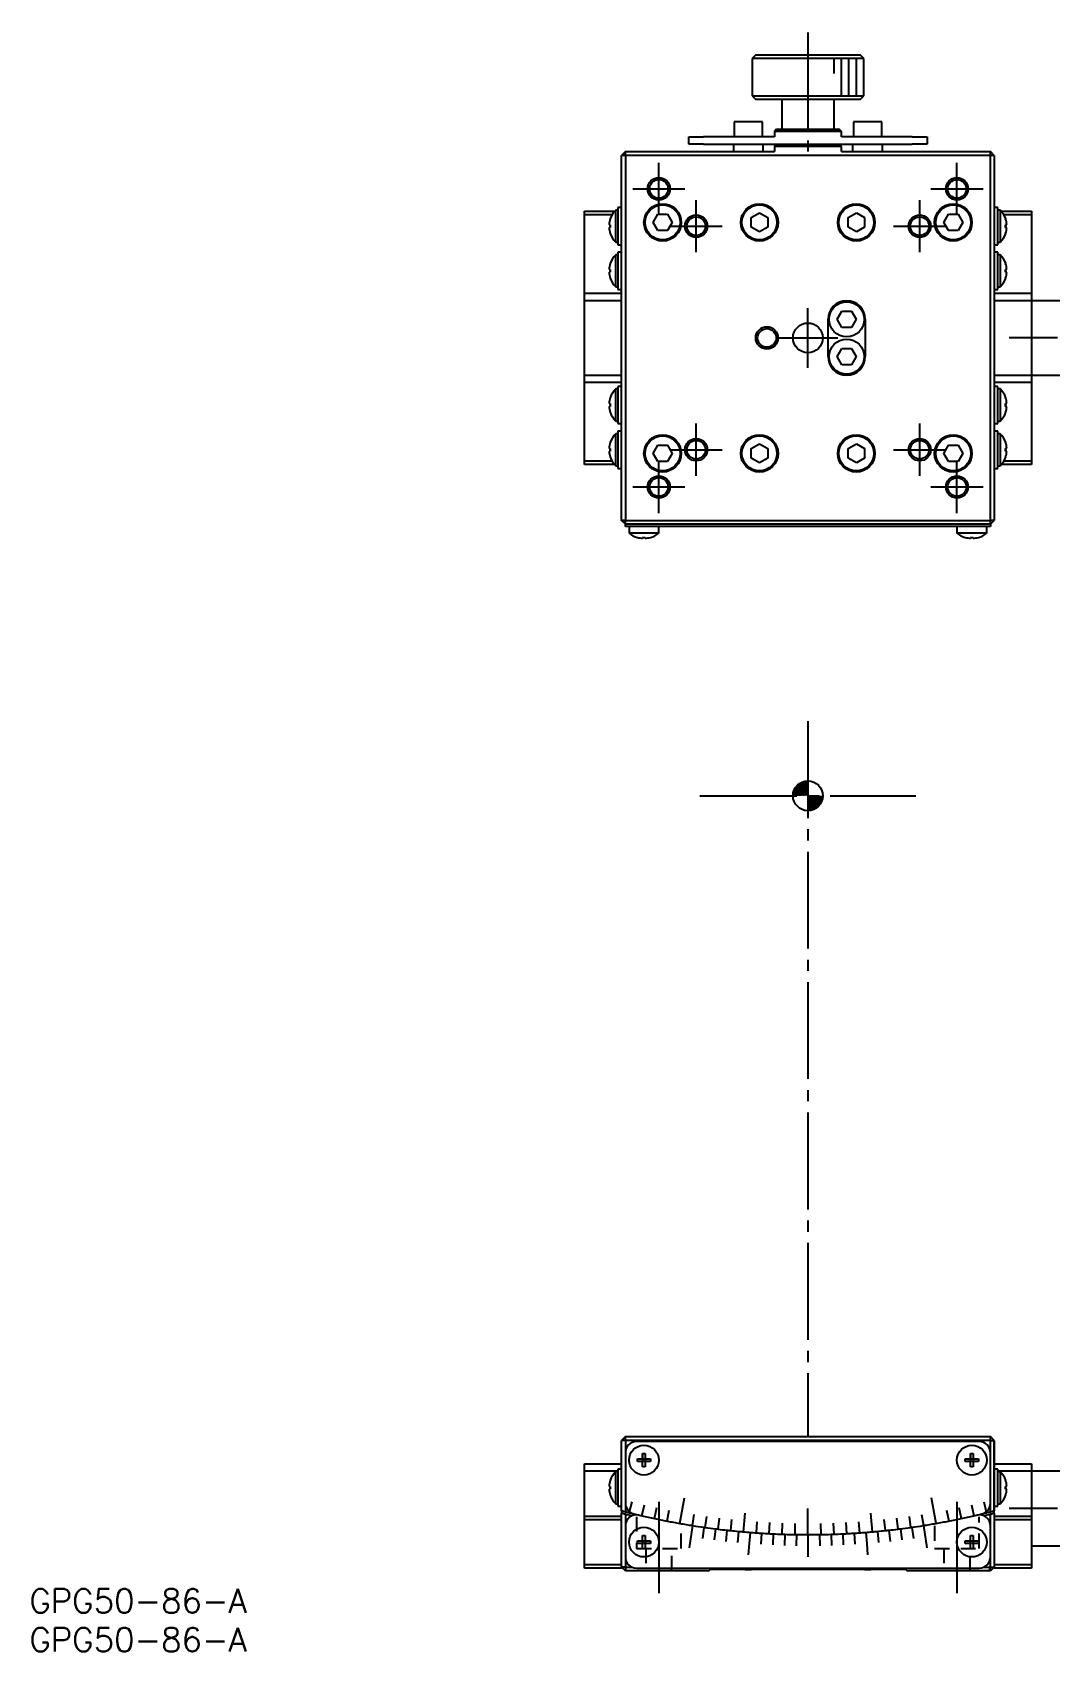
# Model space of a CAD drawing. Extents: x 1 to 244, y 65 to 282.
# Drawn here: x 1 to 137.5, y 64.5 to 281.8 of the extents above; entities that cross this region are included whole.
import ezdxf

# ---------------------------------------------------------------- set-up
doc = ezdxf.new("R2010")
doc.units = 0
doc.header["$MEASUREMENT"] = 0
doc.linetypes.add('CENTER', pattern=[17.5, 13, -1.5, 1.5, -1.5])
doc.linetypes.add('DASHED', pattern=[3.5, 2, -1.5])
doc.layers.get('0').update_dxf_attribs({"linetype": 'CONTINUOUS'})
doc.layers.add('CENTER', color=1, linetype='CENTER')
doc.styles.get("Standard").update_dxf_attribs({"font": 'txt.shx', "bigfont": '@extfont2.shx'})

msp = doc.modelspace()

# ---------------------------------------------------------------- linework, layer by layer
at = {"color": 7, "linetype": 'Continuous'}
for p, q in [((98.03, 278.81), (97.53, 278.31)), ((112.53, 278.31), (97.53, 278.31)), ((97.53, 278.31), (97.53, 273.31)), ((98.03, 278.81), (112.03, 278.81)), ((98.03, 278.81), (112.03, 278.81)), ((112.53, 278.31), (112.03, 278.81)), ((112.53, 273.31), (112.53, 278.31)), ((97.53, 273.31), (112.53, 273.31)), ((97.53, 273.31), (98.03, 272.81)), ((112.03, 272.81), (98.03, 272.81)), ((101.53, 272.81), (101.53, 268.81)), ((108.53, 268.81), (108.53, 272.81)), ((112.03, 272.81), (112.53, 273.31)), ((98.93, 269.81), (95.13, 269.81)), ((95.13, 269.81), (95.13, 267.81)), ((98.93, 267.81), (98.93, 269.81)), ((114.93, 269.81), (111.13, 269.81)), ((111.13, 269.81), (111.13, 267.81)), ((114.93, 267.81), (114.93, 269.81)), ((89.03, 266.81), (89.03, 267.81)), ((89.03, 267.81), (91.03, 267.81)), ((100.53, 267.81), (91.03, 267.81)), ((100.83, 268.81), (100.53, 268.51)), ((109.53, 268.51), (100.53, 268.51)), ((100.53, 268.51), (100.53, 267.81)), ((100.83, 268.81), (109.23, 268.81)), ((100.83, 268.81), (101.53, 268.81)), ((108.53, 268.81), (109.23, 268.81)), ((109.53, 268.51), (109.23, 268.81)), ((109.53, 267.81), (109.53, 268.51)), ((119.03, 267.81), (109.53, 267.81)), ((119.03, 267.81), (121.03, 267.81)), ((121.03, 267.81), (121.03, 266.81)), ((80.53, 265.81), (80.03, 265.31)), ((80.53, 265.31), (80.03, 265.31)), ((80.03, 216.31), (80.03, 265.31)), ((80.53, 265.31), (80.53, 265.81)), ((80.53, 265.81), (87.03, 265.81)), ((129.53, 265.31), (80.53, 265.31)), ((80.53, 265.31), (80.53, 216.31)), ((87.03, 265.81), (100.03, 265.81)), ((91.03, 266.81), (89.03, 266.81)), ((91.03, 266.81), (119.03, 266.81)), ((95.03, 266.81), (95.03, 265.81)), ((99.03, 265.81), (99.03, 266.81)), ((100.03, 265.81), (100.53, 265.81)), ((100.83, 266.81), (100.53, 266.51)), ((109.53, 266.51), (100.53, 266.51)), ((100.53, 266.51), (100.53, 265.81)), ((109.53, 266.51), (109.23, 266.81)), ((109.53, 265.81), (109.53, 266.51)), ((109.53, 265.81), (113.03, 265.81)), ((111.03, 266.81), (111.03, 265.81)), ((113.03, 265.81), (126.03, 265.81)), ((115.03, 265.81), (115.03, 266.81)), ((121.03, 266.81), (119.03, 266.81)), ((126.03, 265.81), (129.53, 265.81)), ((129.53, 265.31), (129.53, 265.81)), ((130.03, 265.31), (129.53, 265.81)), ((129.53, 216.31), (129.53, 265.31)), ((130.03, 265.31), (129.53, 265.31)), ((130.03, 265.31), (130.03, 216.31)), ((75.03, 257.81), (79.1, 257.81)), ((75.03, 257.31), (75.03, 257.81)), ((78.73, 257.31), (75.03, 257.31)), ((75.03, 246.81), (75.03, 257.31)), ((78.5, 256.79), (78.5, 256.79)), ((79.24, 255.81), (79.24, 257.96)), ((79.53, 257.96), (79.24, 257.96)), ((79.53, 258.31), (79.53, 257.08)), ((80.03, 258.31), (79.53, 258.31)), ((79.53, 257.08), (79.53, 255.81)), ((84.26, 256.31), (84.9, 257.41)), ((84.9, 257.41), (86.17, 257.41)), ((86.17, 257.41), (86.8, 256.31)), ((97.43, 256.95), (98.53, 257.58)), ((97.43, 255.68), (97.43, 256.95)), ((98.53, 257.58), (99.63, 256.95)), ((99.63, 256.95), (99.63, 255.68)), ((110.43, 256.95), (111.53, 257.58)), ((110.43, 255.68), (110.43, 256.95)), ((111.53, 257.58), (112.63, 256.95)), ((112.63, 256.95), (112.63, 255.68)), ((123.26, 256.31), (123.9, 257.41)), ((123.9, 257.41), (125.17, 257.41)), ((125.17, 257.41), (125.8, 256.31)), ((130.53, 258.31), (130.03, 258.31)), ((130.53, 257.08), (130.53, 258.31)), ((130.53, 257.96), (130.53, 258.31)), ((130.82, 257.96), (130.53, 257.96)), ((130.53, 256.95), (130.53, 257.08)), ((130.53, 256.88), (130.53, 256.95)), ((130.53, 255.81), (130.53, 256.88)), ((130.82, 257.96), (130.82, 253.66)), ((130.97, 257.81), (135.03, 257.81)), ((135.03, 257.31), (131.33, 257.31)), ((131.56, 256.79), (131.57, 256.79)), ((131.56, 256.79), (131.57, 256.79)), ((135.03, 257.81), (135.03, 257.31)), ((135.03, 257.31), (135.03, 246.81)), ((78.34, 255.99), (78.5, 255.99)), ((78.5, 255.63), (78.34, 255.63)), ((78.5, 255.99), (78.5, 255.63)), ((78.5, 254.84), (78.5, 254.84)), ((79.24, 253.66), (79.24, 255.81)), ((79.53, 255.81), (79.53, 254.55)), ((79.53, 254.55), (79.53, 253.31)), ((84.9, 255.21), (84.26, 256.31)), ((86.17, 255.21), (84.9, 255.21)), ((86.8, 256.31), (86.17, 255.21)), ((98.53, 255.04), (97.43, 255.68)), ((99.63, 255.68), (98.53, 255.04)), ((111.53, 255.04), (110.43, 255.68)), ((112.63, 255.68), (111.53, 255.04)), ((123.9, 255.21), (123.26, 256.31)), ((125.17, 255.21), (123.9, 255.21)), ((125.8, 256.31), (125.17, 255.21)), ((130.53, 254.55), (130.53, 255.81)), ((130.53, 253.31), (130.53, 254.55)), ((131.56, 255.99), (131.72, 255.99)), ((131.56, 255.63), (131.56, 255.99)), ((131.72, 255.63), (131.56, 255.63)), ((131.57, 254.84), (131.56, 254.84)), ((131.57, 254.84), (131.56, 254.84)), ((79.24, 253.66), (79.53, 253.66)), ((79.53, 253.31), (80.03, 253.31)), ((79.53, 252.31), (79.53, 251.08)), ((80.03, 252.31), (79.53, 252.31)), ((130.03, 253.31), (130.53, 253.31)), ((130.53, 252.31), (130.03, 252.31)), ((130.53, 253.66), (130.82, 253.66)), ((130.53, 253.31), (130.53, 253.65)), ((130.53, 251.96), (130.53, 252.31)), ((130.53, 251.08), (130.53, 252.31)), ((78.34, 249.99), (78.5, 249.99)), ((78.5, 250.79), (78.5, 250.79)), ((78.5, 249.99), (78.5, 249.63)), ((79.24, 249.81), (79.24, 251.96)), ((79.53, 251.96), (79.24, 251.96)), ((79.53, 251.08), (79.53, 249.81)), ((130.82, 251.96), (130.53, 251.96)), ((130.53, 250.95), (130.53, 251.08)), ((130.53, 250.88), (130.53, 250.95)), ((130.53, 249.81), (130.53, 250.88)), ((130.82, 251.96), (130.82, 247.66)), ((131.56, 250.79), (131.57, 250.79)), ((131.56, 250.79), (131.57, 250.79)), ((131.56, 249.99), (131.72, 249.99)), ((131.56, 249.63), (131.56, 249.99)), ((78.5, 249.63), (78.34, 249.63)), ((78.5, 248.84), (78.5, 248.84)), ((79.24, 247.66), (79.24, 249.81)), ((79.53, 249.81), (79.53, 248.55)), ((79.53, 248.55), (79.53, 247.31)), ((130.53, 248.55), (130.53, 249.81)), ((130.53, 247.31), (130.53, 248.55)), ((131.72, 249.63), (131.56, 249.63)), ((131.57, 248.84), (131.56, 248.84)), ((131.57, 248.84), (131.56, 248.84)), ((75.03, 246.81), (80.03, 246.81)), ((75.03, 245.81), (75.03, 246.81)), ((80.03, 245.81), (75.03, 245.81)), ((75.03, 235.81), (75.03, 245.81)), ((79.24, 247.66), (79.53, 247.66)), ((79.53, 247.31), (80.03, 247.31)), ((130.03, 247.31), (130.53, 247.31)), ((130.03, 246.81), (135.03, 246.81)), ((135.03, 245.81), (130.03, 245.81)), ((130.53, 247.31), (130.53, 247.66)), ((130.53, 247.66), (130.82, 247.66)), ((135.03, 246.81), (135.03, 245.81)), ((135.03, 245.81), (135.03, 235.81)), ((140.78, 245.81), (135.03, 245.81)), ((108.96, 243.31), (109.6, 244.41)), ((109.6, 244.41), (110.87, 244.41)), ((110.87, 244.41), (111.5, 243.31)), ((107.73, 238.31), (107.73, 243.31)), ((109.6, 242.21), (108.96, 243.31)), ((110.87, 242.21), (109.6, 242.21)), ((111.5, 243.31), (110.87, 242.21)), ((112.73, 243.31), (112.73, 238.31)), ((108.96, 238.31), (109.6, 239.41)), ((109.6, 239.41), (110.87, 239.41)), ((110.87, 239.41), (111.5, 238.31)), ((109.6, 237.21), (108.96, 238.31)), ((110.87, 237.21), (109.6, 237.21)), ((111.5, 238.31), (110.87, 237.21)), ((75.03, 235.81), (80.03, 235.81)), ((75.03, 234.81), (75.03, 235.81)), ((80.03, 234.81), (75.03, 234.81)), ((75.03, 224.31), (75.03, 234.81)), ((130.03, 235.81), (135.03, 235.81)), ((135.03, 234.81), (130.03, 234.81)), ((135.03, 235.81), (135.03, 234.81)), ((135.03, 235.81), (140.78, 235.81)), ((135.03, 234.81), (135.03, 224.31)), ((78.5, 232.79), (78.5, 232.79)), ((79.24, 231.81), (79.24, 233.96)), ((79.53, 233.96), (79.24, 233.96)), ((79.53, 234.31), (79.53, 231.81)), ((80.03, 234.31), (79.53, 234.31)), ((130.53, 234.31), (130.03, 234.31)), ((130.53, 231.81), (130.53, 234.31)), ((130.82, 233.96), (130.53, 233.96)), ((130.82, 233.96), (130.82, 229.66)), ((131.56, 232.79), (131.57, 232.79)), ((78.34, 231.99), (78.5, 231.99)), ((78.5, 231.63), (78.34, 231.63)), ((78.5, 231.99), (78.5, 231.63)), ((78.5, 230.84), (78.5, 230.84)), ((79.24, 229.66), (79.24, 231.81)), ((79.53, 231.81), (79.53, 229.31)), ((130.53, 229.31), (130.53, 231.81)), ((131.56, 231.99), (131.72, 231.99)), ((131.56, 231.63), (131.56, 231.99)), ((131.72, 231.63), (131.56, 231.63)), ((131.57, 230.84), (131.56, 230.84)), ((79.24, 229.66), (79.53, 229.66)), ((79.53, 229.31), (80.03, 229.31)), ((79.53, 228.31), (79.53, 225.81)), ((80.03, 228.31), (79.53, 228.31)), ((130.03, 229.31), (130.53, 229.31)), ((130.53, 228.31), (130.03, 228.31)), ((130.53, 229.66), (130.82, 229.66)), ((130.53, 225.81), (130.53, 228.31)), ((78.34, 225.99), (78.5, 225.99)), ((78.5, 226.79), (78.5, 226.79)), ((78.5, 225.99), (78.5, 225.63)), ((79.24, 225.81), (79.24, 227.96)), ((79.53, 227.96), (79.24, 227.96)), ((84.26, 225.31), (84.9, 226.41)), ((84.9, 226.41), (86.17, 226.41)), ((86.17, 226.41), (86.8, 225.31)), ((97.43, 225.95), (98.53, 226.58)), ((98.53, 226.58), (99.63, 225.95)), ((110.43, 225.95), (111.53, 226.58)), ((111.53, 226.58), (112.63, 225.95)), ((123.26, 225.31), (123.9, 226.41)), ((123.9, 226.41), (125.17, 226.41)), ((125.17, 226.41), (125.8, 225.31)), ((130.82, 227.96), (130.53, 227.96)), ((130.82, 227.96), (130.82, 223.66)), ((131.56, 226.79), (131.57, 226.79)), ((131.56, 225.99), (131.72, 225.99)), ((131.56, 225.63), (131.56, 225.99)), ((75.03, 224.31), (78.73, 224.31)), ((75.03, 223.81), (75.03, 224.31)), ((79.1, 223.81), (75.03, 223.81)), ((78.5, 225.63), (78.34, 225.63)), ((78.5, 224.84), (78.5, 224.84)), ((79.24, 223.66), (79.24, 225.81)), ((79.53, 225.81), (79.53, 223.31)), ((84.9, 224.21), (84.26, 225.31)), ((86.17, 224.21), (84.9, 224.21)), ((86.8, 225.31), (86.17, 224.21)), ((97.43, 224.68), (97.43, 225.95)), ((98.53, 224.04), (97.43, 224.68)), ((99.63, 224.68), (98.53, 224.04)), ((99.63, 225.95), (99.63, 224.68)), ((110.43, 224.68), (110.43, 225.95)), ((111.53, 224.04), (110.43, 224.68)), ((112.63, 224.68), (111.53, 224.04)), ((112.63, 225.95), (112.63, 224.68)), ((123.9, 224.21), (123.26, 225.31)), ((125.17, 224.21), (123.9, 224.21)), ((125.8, 225.31), (125.17, 224.21)), ((130.53, 223.31), (130.53, 225.81)), ((135.03, 223.81), (130.97, 223.81)), ((131.33, 224.31), (135.03, 224.31)), ((131.72, 225.63), (131.56, 225.63)), ((131.57, 224.84), (131.56, 224.84)), ((135.03, 224.31), (135.03, 223.81)), ((79.24, 223.66), (79.53, 223.66)), ((79.53, 223.31), (80.03, 223.31)), ((130.03, 223.31), (130.53, 223.31)), ((130.53, 223.66), (130.82, 223.66)), ((80.53, 215.81), (80.03, 216.31)), ((80.53, 216.31), (80.03, 216.31)), ((80.53, 215.81), (80.53, 216.31)), ((80.53, 216.31), (129.53, 216.31)), ((80.53, 215.51), (80.53, 215.81)), ((80.53, 215.51), (80.53, 215.81)), ((129.53, 215.81), (80.53, 215.81)), ((82.03, 215.51), (80.53, 215.51)), ((81.03, 215.51), (81.03, 214.61)), ((81.03, 215.51), (81.03, 214.61)), ((128.03, 215.51), (82.03, 215.51)), ((85.03, 214.61), (85.03, 215.51)), ((85.03, 214.61), (85.03, 215.51)), ((125.03, 215.51), (125.03, 214.61)), ((125.03, 215.51), (125.03, 214.61)), ((129.53, 215.51), (128.03, 215.51)), ((129.03, 214.61), (129.03, 215.51)), ((129.03, 214.61), (129.03, 215.51)), ((130.03, 216.31), (129.53, 216.31)), ((129.53, 215.81), (129.53, 216.31)), ((129.53, 215.81), (130.03, 216.31)), ((129.53, 215.81), (129.53, 215.51)), ((129.53, 215.81), (129.53, 215.51)), ((85.03, 214.61), (81.03, 214.61)), ((82.14, 214.04), (82.15, 214.04)), ((82.85, 214.04), (83.21, 214.04)), ((82.85, 213.92), (82.85, 214.04)), ((83.21, 214.04), (83.21, 213.92)), ((83.92, 214.04), (83.92, 214.04)), ((129.03, 214.61), (125.03, 214.61)), ((126.14, 214.04), (126.15, 214.04)), ((126.85, 214.04), (127.21, 214.04)), ((126.85, 213.92), (126.85, 214.04)), ((127.21, 214.04), (127.21, 213.92)), ((127.92, 214.04), (127.92, 214.04)), ((80.53, 93.37), (80.03, 92.87)), ((80.53, 92.87), (80.03, 92.87)), ((80.03, 83.43), (80.03, 92.87)), ((80.53, 92.87), (80.53, 93.37)), ((80.53, 93.37), (129.53, 93.37)), ((80.53, 92.87), (80.53, 91.22)), ((129.53, 92.87), (80.53, 92.87)), ((128.03, 92.72), (82.03, 92.72)), ((129.53, 92.87), (129.53, 93.37)), ((130.03, 92.87), (129.53, 93.37)), ((130.03, 92.87), (129.53, 93.37)), ((129.53, 92.87), (130.03, 92.87)), ((129.53, 91.22), (129.53, 92.87)), ((130.03, 92.87), (130.03, 83.43)), ((130.03, 91.2), (130.03, 92.87)), ((130.03, 91.2), (130.03, 91.72)), ((130.03, 91.2), (130.03, 91.72)), ((75.03, 89.72), (80.03, 89.72)), ((75.03, 88.72), (75.03, 89.72)), ((80.53, 91.22), (80.53, 84.47)), ((82.15, 90.4), (82.85, 90.4)), ((82.15, 90.04), (82.15, 90.4)), ((82.85, 90.04), (82.15, 90.04)), ((82.85, 91.1), (83.21, 91.1)), ((82.85, 90.4), (82.85, 91.1)), ((82.85, 91.1), (82.85, 90.4)), ((82.86, 90.39), (82.85, 90.4)), ((82.86, 90.05), (82.85, 90.04)), ((82.85, 89.33), (82.85, 90.04)), ((82.85, 89.33), (82.85, 90.04)), ((83.21, 89.33), (82.85, 89.33)), ((82.86, 90.39), (83.2, 90.39)), ((82.86, 90.05), (82.86, 90.39)), ((83.2, 90.05), (82.86, 90.05)), ((83.2, 90.39), (83.21, 90.4)), ((83.2, 90.39), (83.2, 90.05)), ((83.2, 90.05), (83.21, 90.04)), ((83.21, 91.1), (83.21, 90.4)), ((83.21, 90.4), (83.92, 90.4)), ((83.21, 90.04), (83.21, 89.33)), ((83.92, 90.04), (83.21, 90.04)), ((83.92, 90.4), (83.92, 90.04)), ((126.15, 90.4), (126.85, 90.4)), ((126.15, 90.04), (126.15, 90.4)), ((126.85, 90.04), (126.15, 90.04)), ((126.85, 91.1), (127.21, 91.1)), ((126.85, 90.4), (126.85, 91.1)), ((126.85, 91.1), (126.85, 90.4)), ((126.86, 90.39), (126.85, 90.4)), ((126.86, 90.05), (126.85, 90.04)), ((126.85, 89.33), (126.85, 90.04)), ((126.85, 89.33), (126.85, 90.04)), ((127.21, 89.33), (126.85, 89.33)), ((126.86, 90.39), (127.2, 90.39)), ((126.86, 90.05), (126.86, 90.39)), ((127.2, 90.05), (126.86, 90.05)), ((127.2, 90.39), (127.21, 90.4)), ((127.2, 90.39), (127.2, 90.05)), ((127.2, 90.05), (127.21, 90.04)), ((127.21, 91.1), (127.21, 90.4)), ((127.21, 90.4), (127.92, 90.4)), ((127.21, 90.04), (127.21, 89.33)), ((127.92, 90.04), (127.21, 90.04)), ((127.92, 90.4), (127.92, 90.04)), ((129.53, 84.47), (129.53, 91.22)), ((129.53, 84.47), (129.53, 91.22)), ((130.03, 89.72), (130.03, 91.2)), ((130.03, 89.72), (130.03, 91.2)), ((130.03, 89.64), (130.03, 91.2)), ((130.03, 89.72), (135.03, 89.72)), ((130.03, 83.43), (130.03, 89.64)), ((135.03, 89.72), (135.03, 88.72)), ((75.03, 82.72), (75.03, 88.72)), ((79.53, 88.72), (75.03, 88.72)), ((78.5, 87.49), (78.5, 87.49)), ((79.24, 84.37), (79.24, 88.67)), ((79.53, 88.67), (79.24, 88.67)), ((79.53, 89.02), (79.53, 84.02)), ((80.03, 89.02), (79.53, 89.02)), ((130.53, 89.02), (130.03, 89.02)), ((130.53, 84.02), (130.53, 89.02)), ((135.03, 88.72), (130.53, 88.72)), ((130.82, 88.67), (130.53, 88.67)), ((130.82, 88.67), (130.82, 84.37)), ((131.56, 87.49), (131.57, 87.49)), ((135.03, 88.72), (135.03, 82.72)), ((140.78, 88.72), (135.03, 88.72)), ((78.34, 86.7), (78.5, 86.7)), ((78.5, 86.34), (78.34, 86.34)), ((78.5, 86.7), (78.5, 86.34)), ((78.5, 85.54), (78.5, 85.54)), ((131.56, 86.7), (131.72, 86.7)), ((131.56, 86.34), (131.56, 86.7)), ((131.72, 86.34), (131.56, 86.34)), ((131.57, 85.54), (131.56, 85.54)), ((75.03, 82.72), (80.03, 82.72)), ((75.03, 82.22), (75.03, 82.72)), ((79.24, 84.37), (79.53, 84.37)), ((79.53, 84.02), (80.03, 84.02)), ((80.03, 83.43), (80.03, 83.12)), ((80.03, 75.87), (80.03, 83.12)), ((80.53, 84.47), (80.53, 83.3)), ((80.53, 82.99), (80.53, 81.38)), ((129.53, 83.3), (129.53, 84.47)), ((129.53, 81.38), (129.53, 82.99)), ((130.03, 84.02), (130.53, 84.02)), ((130.03, 83.12), (130.03, 83.43)), ((130.03, 83.12), (130.03, 75.87)), ((130.03, 82.72), (135.03, 82.72)), ((130.53, 84.37), (130.82, 84.37)), ((135.03, 82.72), (135.03, 82.22)), ((80.03, 82.22), (75.03, 82.22)), ((75.03, 76.22), (75.03, 82.22)), ((80.53, 81.38), (80.53, 77.22)), ((129.53, 77.22), (129.53, 81.38)), ((135.03, 82.22), (130.03, 82.22)), ((135.03, 82.22), (135.03, 76.22)), ((82.15, 79.4), (82.85, 79.4)), ((82.15, 79.04), (82.15, 79.4)), ((82.85, 79.04), (82.15, 79.04)), ((82.85, 80.1), (83.21, 80.1)), ((82.85, 79.4), (82.85, 80.1)), ((82.86, 79.39), (82.85, 79.4)), ((82.86, 79.05), (82.85, 79.04)), ((82.85, 78.33), (82.85, 79.04)), ((83.21, 78.33), (82.85, 78.33)), ((82.86, 79.39), (83.2, 79.39)), ((82.86, 79.05), (82.86, 79.39)), ((83.2, 79.05), (82.86, 79.05)), ((83.2, 79.39), (83.21, 79.4)), ((83.2, 79.39), (83.2, 79.05)), ((83.2, 79.05), (83.21, 79.04)), ((83.21, 80.1), (83.21, 79.4)), ((83.21, 79.4), (83.92, 79.4)), ((83.21, 79.04), (83.21, 78.33)), ((83.92, 79.04), (83.21, 79.04)), ((83.92, 79.4), (83.92, 79.04)), ((126.15, 79.4), (126.85, 79.4)), ((126.15, 79.04), (126.15, 79.4)), ((126.85, 79.04), (126.15, 79.04)), ((126.85, 80.1), (127.21, 80.1)), ((126.85, 79.4), (126.85, 80.1)), ((126.86, 79.39), (126.85, 79.4)), ((126.86, 79.05), (126.85, 79.04)), ((126.85, 78.33), (126.85, 79.04)), ((127.21, 78.33), (126.85, 78.33)), ((126.86, 79.05), (126.86, 79.39)), ((126.86, 79.39), (127.2, 79.39)), ((127.2, 79.05), (126.86, 79.05)), ((127.2, 79.39), (127.21, 79.4)), ((127.2, 79.39), (127.2, 79.05)), ((127.2, 79.05), (127.21, 79.04)), ((127.21, 80.1), (127.21, 79.4)), ((127.21, 79.4), (127.92, 79.4)), ((127.21, 79.04), (127.21, 78.33)), ((127.92, 79.04), (127.21, 79.04)), ((127.92, 79.4), (127.92, 79.04)), ((135.03, 78.72), (140.78, 78.72)), ((75.03, 76.22), (80.03, 76.22)), ((75.03, 75.72), (75.03, 76.22)), ((80.53, 77.22), (80.53, 75.87)), ((129.53, 75.87), (129.53, 77.22)), ((130.03, 76.22), (135.03, 76.22)), ((135.03, 76.22), (135.03, 75.72)), ((80.03, 75.72), (75.03, 75.72)), ((80.03, 75.87), (80.03, 75.72)), ((80.53, 75.87), (80.03, 75.87)), ((80.53, 75.37), (80.03, 75.87)), ((80.53, 75.87), (81.38, 75.87)), ((80.53, 75.87), (80.53, 75.37)), ((91.73, 75.37), (80.53, 75.37)), ((82.03, 75.72), (128.03, 75.72)), ((91.73, 75.37), (92.03, 75.67)), ((97.03, 75.52), (91.88, 75.52)), ((118.03, 75.67), (92.03, 75.67)), ((113.03, 75.52), (97.03, 75.52)), ((118.18, 75.52), (113.03, 75.52)), ((118.03, 75.67), (118.33, 75.37)), ((129.32, 75.37), (118.33, 75.37)), ((128.69, 75.87), (129.53, 75.87)), ((129.53, 75.87), (129.32, 75.37)), ((129.53, 75.37), (129.32, 75.37)), ((129.53, 75.87), (130.03, 75.87)), ((130.03, 75.87), (129.53, 75.37)), ((130.03, 75.72), (130.03, 75.87)), ((135.03, 75.72), (130.03, 75.72))]:
    msp.add_line(p, q, dxfattribs=at)
at = {"color": 3, "linetype": 'Continuous'}
for p, q in [((108.53, 276.31), (108.53, 278.31)), ((109.53, 273.31), (109.53, 278.31)), ((110.53, 273.31), (110.53, 278.31)), ((111.53, 273.31), (111.53, 278.31)), ((88.1, 83.2), (88.45, 85.17)), ((121.96, 83.2), (121.61, 85.17)), ((81.11, 83.28), (81.44, 84.61)), ((82.76, 82.75), (83.1, 84.22)), ((84.45, 82.38), (84.76, 83.85)), ((86.14, 82.04), (86.43, 83.51)), ((87.84, 81.72), (88.1, 83.2)), ((89.54, 81.44), (89.78, 82.92)), ((91.25, 81.18), (91.46, 82.67)), ((96.53, 82.09), (96.62, 83.08)), ((105.03, 80.22), (105.03, 83.72)), ((113.44, 83.08), (113.53, 82.09)), ((118.6, 82.67), (118.81, 81.18)), ((120.28, 82.92), (120.52, 81.44)), ((122.22, 81.72), (121.96, 83.2)), ((123.64, 83.51), (123.92, 82.04)), ((125.3, 83.85), (125.61, 82.38)), ((126.96, 84.22), (127.3, 82.75)), ((128.62, 84.61), (128.95, 83.28)), ((89.54, 81.44), (89.08, 78.47)), ((91.08, 81.2), (90.87, 79.72)), ((92.62, 81), (92.44, 79.51)), ((92.97, 80.95), (93.15, 82.44)), ((94.17, 80.81), (94, 79.32)), ((94.68, 80.76), (94.84, 82.25)), ((95.71, 80.66), (95.57, 79.16)), ((96.4, 80.59), (96.53, 82.09)), ((97.26, 80.52), (97.15, 79.03)), ((98.13, 80.46), (98.23, 81.95)), ((98.82, 80.41), (98.72, 78.92)), ((99.85, 80.35), (99.93, 81.85)), ((101.58, 80.28), (101.63, 81.78)), ((103.3, 80.23), (103.33, 81.73)), ((106.73, 81.73), (106.76, 80.23)), ((108.43, 81.78), (108.49, 80.28)), ((110.13, 81.85), (110.21, 80.35)), ((111.25, 80.41), (111.34, 78.92)), ((111.83, 81.95), (111.94, 80.46)), ((112.8, 80.52), (112.92, 79.03)), ((113.53, 82.09), (113.66, 80.59)), ((114.35, 80.66), (114.49, 79.16)), ((115.22, 82.25), (115.38, 80.76)), ((115.9, 80.81), (116.06, 79.32)), ((116.91, 82.44), (117.1, 80.95)), ((117.44, 81), (117.63, 79.51)), ((118.98, 81.2), (119.19, 79.72)), ((120.52, 81.44), (120.99, 78.47)), ((97.15, 79.03), (97.03, 77.53)), ((100.37, 80.33), (100.3, 78.83)), ((101.92, 80.27), (101.87, 78.77)), ((103.48, 80.23), (103.45, 78.73)), ((105.03, 80.22), (105.03, 78.72)), ((105.03, 78.72), (105.03, 77.22)), ((106.59, 80.23), (106.61, 78.73)), ((108.14, 80.27), (108.19, 78.77)), ((109.7, 80.33), (109.77, 78.83)), ((112.92, 79.03), (113.03, 77.53))]:
    msp.add_line(p, q, dxfattribs=at)
at = {"color": 3, "linetype": 'DASHED'}
for p, q in [((82.03, 82.62), (82.03, 78.37)), ((128.03, 78.37), (128.03, 82.62)), ((88.03, 78.37), (88.03, 81.38)), ((122.03, 81.38), (122.03, 78.37)), ((82.03, 78.37), (88.03, 78.37)), ((83.28, 78.37), (83.28, 75.37)), ((86.78, 75.37), (86.78, 78.37)), ((122.03, 78.37), (128.03, 78.37)), ((123.28, 78.37), (123.28, 75.37)), ((126.78, 75.37), (126.78, 78.37))]:
    msp.add_line(p, q, dxfattribs=at)
at = {"color": 3, "linetype": 'Continuous'}
for centre in [(85.03, 260.81), (125.03, 260.81), (90.03, 255.81), (120.03, 255.81), (99.53, 240.81), (90.03, 225.81), (120.03, 225.81), (85.03, 220.81), (125.03, 220.81)]:
    msp.add_circle(centre, 1.5, dxfattribs=at)
at = {"color": 7, "linetype": 'Continuous'}
for centre, radius in [((85.03, 260.81), 1.25), ((125.03, 260.81), 1.25), ((85.53, 256.31), 2.5), ((85.53, 256.31), 2.35), ((98.53, 256.31), 2.5), ((98.53, 256.31), 2.35), ((111.53, 256.31), 2.5), ((111.53, 256.31), 2.35), ((124.53, 256.31), 2.5), ((124.53, 256.31), 2.35), ((90.03, 255.81), 1.25), ((120.03, 255.81), 1.25), ((110.23, 243.31), 2.35), ((99.53, 240.81), 1.25), ((105.03, 240.81), 2), ((110.23, 238.31), 2.35), ((85.53, 225.31), 2.5), ((85.53, 225.31), 2.35), ((90.03, 225.81), 1.25), ((98.53, 225.31), 2.5), ((98.53, 225.31), 2.35), ((111.53, 225.31), 2.5), ((111.53, 225.31), 2.35), ((120.03, 225.81), 1.25), ((124.53, 225.31), 2.5), ((124.53, 225.31), 2.35), ((85.03, 220.81), 1.25), ((125.03, 220.81), 1.25), ((105.03, 179.37), 2), ((83.03, 90.22), 2), ((127.03, 90.22), 2), ((83.03, 79.22), 2), ((127.03, 79.22), 2)]:
    msp.add_circle(centre, radius, dxfattribs=at)
for centre, radius, start, end in [((81.33, 255.81), 2.99, 161.0315, 176.554), ((81.33, 255.81), 3, 134.22, 160.9979), ((128.73, 255.81), 3, 19.0021, 45.78), ((128.73, 255.81), 2.99, 3.446, 18.9685), ((81.33, 255.81), 2.99, 183.446, 198.9685), ((81.33, 255.81), 3, 199.0021, 225.78), ((128.73, 255.81), 3, 314.22, 340.9979), ((128.73, 255.81), 2.99, 341.0315, 356.554), ((81.33, 249.81), 2.99, 161.0315, 176.554), ((81.33, 249.81), 3, 134.22, 160.9979), ((128.73, 249.81), 3, 19.0021, 45.78), ((128.73, 249.81), 2.99, 3.446, 18.9685), ((81.33, 249.81), 2.99, 183.446, 198.9685), ((81.33, 249.81), 3, 199.0021, 225.78), ((128.73, 249.81), 3, 314.22, 340.9979), ((128.73, 249.81), 2.99, 341.0315, 356.554), ((110.23, 243.31), 2.5, 0, 180), ((110.23, 238.31), 2.5, 180, 0), ((81.33, 231.81), 2.99, 161.0315, 176.554), ((81.33, 231.81), 3, 134.22, 160.9979), ((128.73, 231.81), 3, 19.0021, 45.78), ((128.73, 231.81), 2.99, 3.446, 18.9685), ((81.33, 231.81), 2.99, 183.446, 198.9685), ((81.33, 231.81), 3, 199.0021, 225.78), ((128.73, 231.81), 3, 314.22, 340.9979), ((128.73, 231.81), 2.99, 341.0315, 356.554), ((81.33, 225.81), 2.99, 161.0315, 176.554), ((81.33, 225.81), 3, 134.22, 160.9979), ((128.73, 225.81), 3, 19.0021, 45.78), ((128.73, 225.81), 2.99, 3.446, 18.9685), ((81.33, 225.81), 2.99, 183.446, 198.9685), ((81.33, 225.81), 3, 199.0021, 225.78), ((128.73, 225.81), 3, 314.22, 340.9979), ((128.73, 225.81), 2.99, 341.0315, 356.554), ((83.03, 217.11), 3.2, 231.3178, 253.8775), ((83.03, 217.11), 3.19, 253.8933, 266.7703), ((83.03, 217.11), 3.19, 273.2297, 286.1067), ((83.03, 217.11), 3.2, 286.1225, 308.6822), ((127.03, 217.11), 3.2, 231.3178, 253.8775), ((127.03, 217.11), 3.19, 253.8933, 266.7703), ((127.03, 217.11), 3.19, 273.2297, 286.1067), ((127.03, 217.11), 3.2, 286.1225, 308.6822), ((105.03, 179.37), 1.8, 90, 180), ((105.03, 179.37), 1.6, 90, 180), ((105.03, 179.37), 1.4, 90, 180), ((105.03, 179.37), 1.2, 90, 180), ((105.03, 179.37), 1, 90, 180), ((105.03, 179.37), 0.8, 89.9998, 180.0001), ((105.03, 179.37), 0.6, 89.9999, 180), ((105.03, 179.37), 0.4, 90, 180), ((105.03, 179.37), 0.2, 90, 180), ((105.03, 179.37), 1.2, 270, 360), ((105.03, 179.37), 1.8, 270, 0), ((105.03, 179.37), 1.6, 270, 0), ((105.03, 179.37), 1.4, 270, 360), ((105.03, 179.37), 1, 270, 360), ((105.03, 179.37), 0.6, 269.9999, 0), ((105.03, 179.37), 0.4, 270, 0), ((105.03, 179.37), 0.2, 270, 0), ((105.03, 179.37), 0.8, 270.0002, 359.9999), ((82.03, 91.22), 1.5, 90, 180), ((128.03, 91.22), 1.5, 0, 90), ((81.33, 86.52), 2.99, 161.0315, 176.554), ((81.33, 86.52), 3, 134.22, 160.9979), ((128.73, 86.52), 3, 19.0021, 45.78), ((128.73, 86.52), 2.99, 3.446, 18.9685), ((81.33, 86.52), 2.99, 183.446, 198.9685), ((81.33, 86.52), 3, 199.0021, 225.78), ((128.73, 86.52), 3, 314.22, 340.9979), ((128.73, 86.52), 2.99, 341.0315, 356.554), ((105.03, 179.22), 99, 255.373, 255.6719), ((105.03, 179.22), 99.3, 255.4182, 255.7161), ((82.03, 84.47), 1.5, 180, 232.2175), ((105.03, 179.22), 99, 255.6719, 256.3555), ((105.03, 179.22), 99.3, 255.7161, 256.2541), ((82.03, 81.38), 1.5, 76.7703, 180), ((82.03, 84.47), 1.5, 232.2175, 256.3555), ((105.03, 179.22), 99, 256.3555, 256.7703), ((105.03, 179.22), 99, 256.7703, 257), ((105.03, 179.22), 99, 256.7703, 257), ((105.03, 179.22), 99, 257, 258), ((105.03, 179.22), 99, 257, 258), ((105.03, 179.22), 99, 282, 283), ((105.03, 179.22), 99, 282, 283), ((105.03, 179.22), 99, 283, 283.2297), ((105.03, 179.22), 99, 283, 283.2297), ((105.03, 179.22), 99, 283.2297, 283.6445), ((128.03, 81.38), 1.5, 0, 103.2297), ((105.03, 179.22), 99, 283.6445, 284.3281), ((128.03, 84.47), 1.5, 283.6445, 307.7825), ((105.03, 179.22), 99.3, 283.7459, 284.2839), ((128.03, 84.47), 1.5, 307.7825, 0), ((105.03, 179.22), 99, 284.3281, 284.627), ((105.03, 179.22), 99.3, 284.2839, 284.5818), ((105.03, 179.22), 99, 258, 259), ((105.03, 179.22), 99, 258, 259), ((105.03, 179.22), 99, 259, 260), ((105.03, 179.22), 99, 259, 260), ((105.03, 179.22), 99, 260, 261), ((105.03, 179.22), 99, 260, 261), ((105.03, 179.22), 99, 261, 261.9), ((105.03, 179.22), 99, 261, 261.9), ((105.03, 179.22), 99, 261.9, 262), ((105.03, 179.22), 99, 261.9, 262), ((105.03, 179.22), 99, 262, 262.8), ((105.03, 179.22), 99, 262, 262.8), ((105.03, 179.22), 99, 262.8, 263), ((105.03, 179.22), 99, 262.8, 263), ((105.03, 179.22), 99, 263, 263.7), ((105.03, 179.22), 99, 263, 263.7), ((105.03, 179.22), 99, 263.7, 264), ((105.03, 179.22), 99, 263.7, 264), ((105.03, 179.22), 99, 264, 264.6), ((105.03, 179.22), 99, 264, 264.6), ((105.03, 179.22), 99, 264.6, 265), ((105.03, 179.22), 99, 264.6, 265), ((105.03, 179.22), 99, 265, 265.5), ((105.03, 179.22), 99, 265, 265.5008), ((105.03, 179.22), 99, 265.5, 266.0034), ((105.03, 179.22), 99, 265.5008, 266), ((105.03, 179.22), 99, 266.0034, 266.4), ((105.03, 179.22), 99, 266, 266.4), ((105.03, 179.22), 99, 266.4, 267), ((105.03, 179.22), 99, 266.4, 267), ((105.03, 179.22), 99, 273, 273.6), ((105.03, 179.22), 99, 273, 273.6), ((105.03, 179.22), 99, 273.6, 274), ((105.03, 179.22), 99, 273.6, 274), ((105.03, 179.22), 99, 274, 274.5), ((105.03, 179.22), 99, 274, 274.5), ((105.03, 179.22), 99, 274.5, 275), ((105.03, 179.22), 99, 274.5, 275), ((105.03, 179.22), 99, 275, 275.4), ((105.03, 179.22), 99, 275, 275.4), ((105.03, 179.22), 99, 275.4, 276), ((105.03, 179.22), 99, 275.4, 276), ((105.03, 179.22), 99, 276, 276.3), ((105.03, 179.22), 99, 276, 276.3), ((105.03, 179.22), 99, 276.3, 277), ((105.03, 179.22), 99, 276.3, 277), ((105.03, 179.22), 99, 277, 277.2), ((105.03, 179.22), 99, 277, 277.2), ((105.03, 179.22), 99, 277.2, 278), ((105.03, 179.22), 99, 277.2, 278), ((105.03, 179.22), 99, 278, 278.1), ((105.03, 179.22), 99, 278, 278.1), ((105.03, 179.22), 99, 278.1, 279), ((105.03, 179.22), 99, 278.1, 279), ((105.03, 179.22), 99, 279, 280), ((105.03, 179.22), 99, 279, 280), ((105.03, 179.22), 99, 280, 281), ((105.03, 179.22), 99, 280, 281), ((105.03, 179.22), 99, 281, 282), ((105.03, 179.22), 99, 281, 282), ((105.03, 179.22), 99, 267, 267.3), ((105.03, 179.22), 99, 267, 267.3), ((105.03, 179.22), 99, 267.3, 268), ((105.03, 179.22), 99, 267.3, 268), ((105.03, 179.22), 99, 268, 268.2), ((105.03, 179.22), 99, 268, 268.2), ((105.03, 179.22), 99, 268.2, 269), ((105.03, 179.22), 99, 268.2, 269), ((105.03, 179.22), 99, 269, 269.1), ((105.03, 179.22), 99, 269, 269.1), ((105.03, 179.22), 99, 269.1, 270), ((105.03, 179.22), 99, 269.1, 270), ((105.03, 179.22), 99, 270, 270.9), ((105.03, 179.22), 99, 270, 270.9), ((105.03, 179.22), 99, 270.9, 271), ((105.03, 179.22), 99, 270.9, 271), ((105.03, 179.22), 99, 271, 271.8), ((105.03, 179.22), 99, 271, 271.8), ((105.03, 179.22), 99, 271.8, 272), ((105.03, 179.22), 99, 271.8, 272), ((105.03, 179.22), 99, 272, 272.7), ((105.03, 179.22), 99, 272, 272.7), ((105.03, 179.22), 99, 272.7, 273), ((105.03, 179.22), 99, 272.7, 273), ((82.03, 77.22), 1.5, 180, 270), ((128.03, 77.22), 1.5, 270, 0), ((97.03, 77.52), 2, 247.6684, 292.3316), ((113.03, 77.52), 2, 247.6684, 292.3316)]:
    msp.add_arc(centre, radius, start, end, dxfattribs=at)
at = {"layer": 'CENTER', "color": 1, "linetype": 'CENTER'}
for p, q in [((105.03, 281.81), (105.03, 265.81)), ((85.03, 257.31), (85.03, 264.31)), ((125.03, 257.31), (125.03, 264.31)), ((81.53, 260.81), (88.53, 260.81)), ((121.53, 260.81), (128.53, 260.81)), ((90.03, 252.31), (90.03, 259.31)), ((120.03, 252.31), (120.03, 259.31)), ((86.53, 255.81), (93.53, 255.81)), ((116.53, 255.81), (123.53, 255.81)), ((105.03, 236.81), (105.03, 244.81)), ((101.03, 240.81), (109.03, 240.81)), ((173.53, 240.81), (132.03, 240.81)), ((90.03, 222.31), (90.03, 229.31)), ((120.03, 222.31), (120.03, 229.31)), ((85.03, 217.31), (85.03, 224.31)), ((86.53, 225.81), (93.53, 225.81)), ((116.53, 225.81), (123.53, 225.81)), ((125.03, 217.31), (125.03, 224.31)), ((81.53, 220.81), (88.53, 220.81)), ((121.53, 220.81), (128.53, 220.81)), ((105.03, 189.37), (105.03, 93.37)), ((90.53, 179.37), (119.53, 179.37)), ((85.03, 84.62), (85.03, 72.37)), ((125.03, 84.62), (125.03, 72.37)), ((173.53, 83.72), (132.03, 83.72))]:
    msp.add_line(p, q, dxfattribs=at)

# ---------------------------------------------------------------- texts
at = {"color": 7}
for p in [(0.55, 69.73), (0.55, 64.52)]:
    msp.add_text('GPG50-86-A', height=3.2, dxfattribs=at).set_placement(p)

doc.saveas('drawing.dxf')
